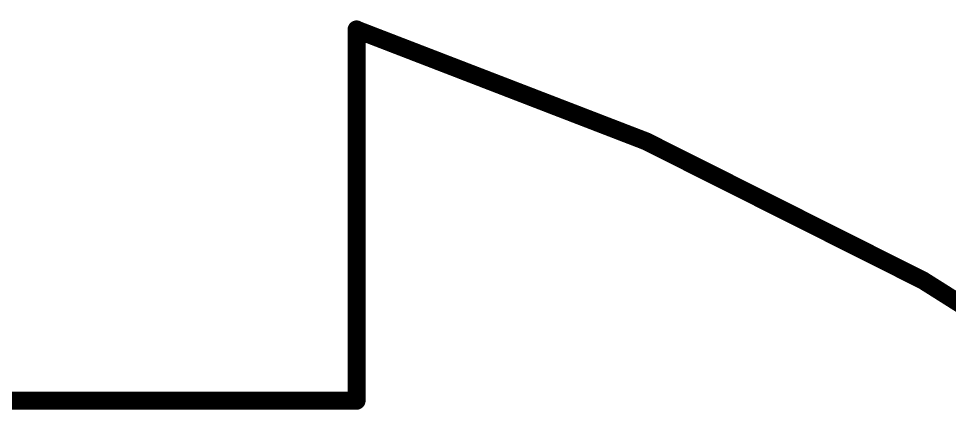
# Model space of a CAD drawing. Header units: millimetres. Extents: x -0.64 to 2.98, y -0.65 to 2.86.
# Drawn here: x 1.57 to 2.087, y 2.588 to 2.815 of the extents above; entities that cross this region are included whole.
import ezdxf

# ---------------------------------------------------------------- set-up
doc = ezdxf.new("R2010")
doc.units = ezdxf.units.MM
doc.header["$MEASUREMENT"] = 0
doc.layers.add('Mechanical2', color=216, linetype='Continuous')

msp = doc.modelspace()

# ---------------------------------------------------------------- linework, layer by layer
at = {"layer": 'Mechanical2', "const_width": 0.01}
msp.add_lwpolyline([(1.75783, 2.80917, -6.230382), (0.64896, 2.81029)], format="xyb", dxfattribs=at)
for points in [[(1.75783, 2.603), (1.75783, 2.80929)], [(0.64915, 2.603), (1.57, 2.603)], [(1.56098, 2.603), (1.75783, 2.603)]]:
    msp.add_lwpolyline(points, dxfattribs=at)
at = {"layer": 'Mechanical2', "const_width": 0.005}
for points in [[(1.75533, 2.80929, 1), (1.76033, 2.80929, 1)], [(1.75533, 2.80917, 1), (1.76033, 2.80917, 1)], [(1.5675, 2.603, 1), (1.5725, 2.603, 1)], [(1.75533, 2.603, 1), (1.76033, 2.603, 1)], [(1.75533, 2.603, 1), (1.76033, 2.603, 1)]]:
    msp.add_lwpolyline(points, format="xyb", close=True, dxfattribs=at)

doc.saveas('drawing.dxf')
